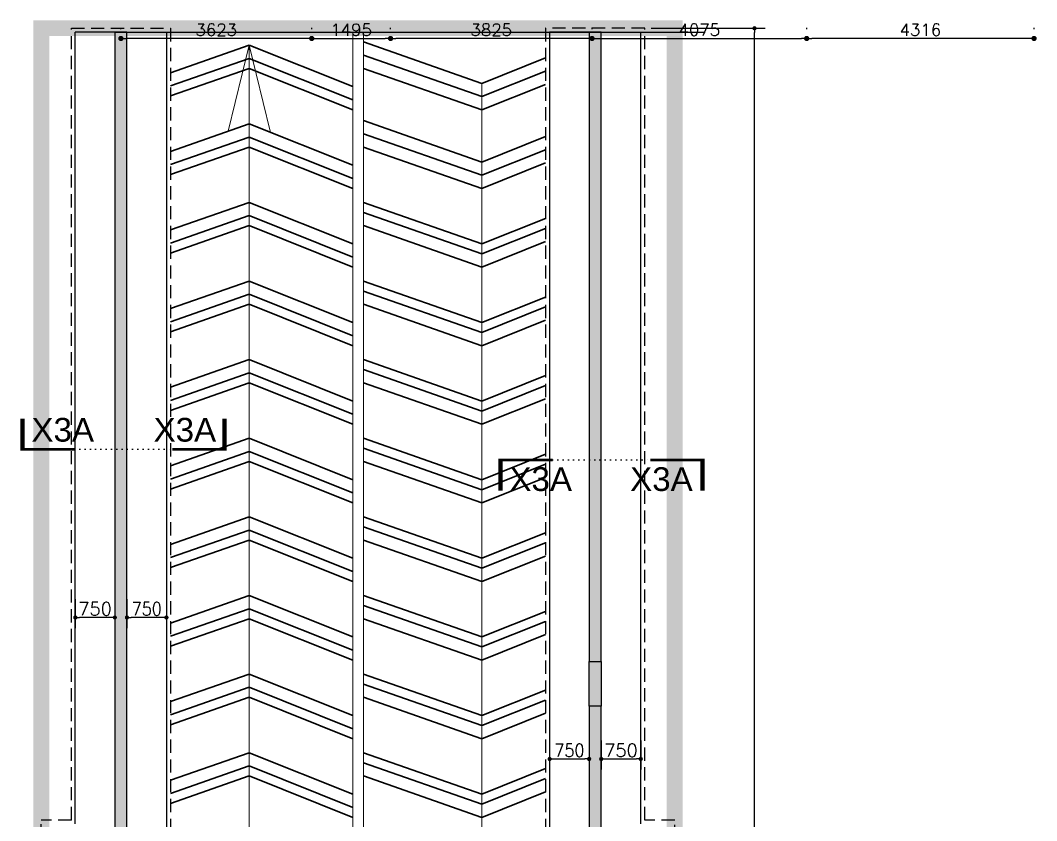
# Model space of a CAD drawing. Extents: x -200722 to 834823, y -494970 to 88783.
# Drawn here: x 417275 to 436568, y 46391 to 61579 of the extents above; entities that cross this region are included whole.
import ezdxf
from ezdxf.enums import TextEntityAlignment as Align

# ---------------------------------------------------------------- set-up
doc = ezdxf.new("R2010")
doc.units = 0
doc.header["$LTSCALE"] = 100
doc.header["$MEASUREMENT"] = 0
doc.header["$PDMODE"] = 34
doc.linetypes.add('DOT', pattern=[0.25, 0, -0.25])
doc.linetypes.add('HIDDEN', pattern=[0.375, 0.25, -0.125])
doc.layers.get('0').update_dxf_attribs({"linetype": 'CONTINUOUS'})
doc.layers.get('DEFPOINTS').update_dxf_attribs({"linetype": 'CONTINUOUS'})
for name, color, linetype, lineweight in [('1_COLUMN', 4, 'CONTINUOUS', 5), ('A-BEAM', 4, 'CONTINUOUS', 5), ('HATCH', 252, 'CONTINUOUS', 30)]:
    doc.layers.add(name, color=color, linetype=linetype, lineweight=lineweight)
for name, color, linetype in [('A_LEVEL', 3, 'CONTINUOUS'), ('BEAM', 4, 'CONTINUOUS'), ('COL_H', 235, 'CONTINUOUS'), ('DIM', 3, 'CONTINUOUS'), ('F_EXEC', 3, 'HIDDEN'), ('F_FTG1', 11, 'CONTINUOUS'), ('RCCWALL', 6, 'CONTINUOUS'), ('TEXT', 2, 'CONTINUOUS')]:
    doc.layers.add(name, color=color, linetype=linetype)
doc.styles.add('ROMANS', font='romans.shx')
doc.styles.get("Standard").update_dxf_attribs({"font": 'simplex.shx'})
doc.styles.add('TIMES-N', font='arial.ttf')
doc.dimstyles.new('01 S.K', dxfattribs={"dimtxt": 230, "dimasz": 100, "dimexe": 200, "dimexo": 100, "dimgap": 50, "dimtad": 1, "dimdec": 0, "dimzin": 0, "dimdsep": 46, "dimtxsty": 'Standard', "dimblk": 'DOT', "dimcen": 0.09, "dimclrd": 4, "dimclre": 4, "dimclrt": 4, "dimadec": 0, "dimazin": 0, "dimtfac": 1, "dimtdec": 0, "dimtofl": 0, "dimtmove": 0, "dimatfit": 3, "dimfxl": 2, "dimtolj": 1, "dimtzin": 0, "dimarcsym": 1})
doc.dimstyles.new('STANDARD$0', dxfattribs={"dimtxt": 2.5, "dimasz": 2.5, "dimexe": 2, "dimexo": 0.7, "dimgap": 0.9, "dimtad": 1, "dimdec": 0, "dimdsep": 46, "dimtxsty": 'ROMANS', "dimcen": 0.09, "dimclrd": 4, "dimclre": 4, "dimclrt": 3, "dimadec": 0, "dimazin": 0, "dimtfac": 1, "dimtdec": 0, "dimtmove": 0, "dimatfit": 3, "dimfxl": 1, "dimtolj": 1, "dimtzin": 0, "dimarcsym": 0})

# ---------------------------------------------------------------- blocks, each defined once
blk = doc.blocks.new('_DOT')
at = {"color": 0, "linetype": 'ByBlock'}
blk.add_line((-0.5, 0), (-1, 0), dxfattribs=at)
at = {"color": 0, "linetype": 'ByBlock', "const_width": 0.5}
blk.add_lwpolyline([(-0.25, 0, 1), (0.25, 0, 1)], format="xyb", close=True, dxfattribs=at)
blk = doc.blocks.new('*D2178')
at = {"layer": 'COL_H', "color": 4, "lineweight": -2, "ltscale": 0.4, "transparency": 16777216}
for p, q in [((432202, 61414), (432202, 61435)), ((436518, 61414), (436518, 61435)), ((436418, 61235), (432302, 61235))]:
    blk.add_line(p, q, dxfattribs=at)
at = {"layer": 'DEFPOINTS', "color": 0, "lineweight": -3, "ltscale": 0.4, "transparency": 16777216}
for p in [(432202, 61235, 3448), (432202, 61235), (436518, 61235, 3448)]:
    blk.add_point(p, dxfattribs=at)
at = {"layer": 'COL_H', "color": 4, "lineweight": -2, "ltscale": 0.4, "transparency": 16777216, "xscale": 100, "yscale": 100, "zscale": 100, "rotation": 180}
blk.add_blockref('_DOT', (432202, 61235), dxfattribs=at)
at = {"layer": 'COL_H', "color": 4, "lineweight": -2, "ltscale": 0.4, "transparency": 16777216, "xscale": 100, "yscale": 100, "zscale": 100}
blk.add_blockref('_DOT', (436518, 61235), dxfattribs=at)
at = {"layer": 'COL_H', "color": 4, "ltscale": 0.4, "transparency": 16777216, "insert": (434360, 61400), "char_height": 230, "attachment_point": 5}
blk.add_mtext('\\A1;4316', dxfattribs=at)
blk = doc.blocks.new('*D2179')
at = {"layer": 'COL_H', "color": 4, "lineweight": -2, "ltscale": 0.4, "transparency": 16777216}
for p, q in [((428127, 61414), (428127, 61435)), ((432202, 61414), (432202, 61435)), ((428227, 61235), (432102, 61235))]:
    blk.add_line(p, q, dxfattribs=at)
at = {"layer": 'DEFPOINTS', "color": 0, "lineweight": -3, "ltscale": 0.4, "transparency": 16777216}
for p in [(428127, 61235, 3448), (432202, 61235, 3448), (432202, 61235)]:
    blk.add_point(p, dxfattribs=at)
at = {"layer": 'COL_H', "color": 4, "lineweight": -2, "ltscale": 0.4, "transparency": 16777216, "xscale": 100, "yscale": 100, "zscale": 100, "rotation": 180}
blk.add_blockref('_DOT', (428127, 61235), dxfattribs=at)
at = {"layer": 'COL_H', "color": 4, "lineweight": -2, "ltscale": 0.4, "transparency": 16777216, "xscale": 100, "yscale": 100, "zscale": 100}
blk.add_blockref('_DOT', (432202, 61235), dxfattribs=at)
at = {"layer": 'COL_H', "color": 4, "ltscale": 0.4, "transparency": 16777216, "insert": (430164, 61400), "char_height": 230, "attachment_point": 5}
blk.add_mtext('\\A1;4075', dxfattribs=at)
blk = doc.blocks.new('*D2180')
at = {"layer": 'COL_H', "color": 4, "lineweight": -2, "ltscale": 0.4, "transparency": 16777216}
for p, q in [((424303, 61414), (424303, 61435)), ((428127, 61414), (428127, 61435)), ((428027, 61235), (424403, 61235))]:
    blk.add_line(p, q, dxfattribs=at)
at = {"layer": 'DEFPOINTS', "color": 0, "lineweight": -3, "ltscale": 0.4, "transparency": 16777216}
for p in [(424303, 61235, 3448), (424303, 61235), (428127, 61235, 3448)]:
    blk.add_point(p, dxfattribs=at)
at = {"layer": 'COL_H', "color": 4, "lineweight": -2, "ltscale": 0.4, "transparency": 16777216, "xscale": 100, "yscale": 100, "zscale": 100, "rotation": 180}
blk.add_blockref('_DOT', (424303, 61235), dxfattribs=at)
at = {"layer": 'COL_H', "color": 4, "lineweight": -2, "ltscale": 0.4, "transparency": 16777216, "xscale": 100, "yscale": 100, "zscale": 100}
blk.add_blockref('_DOT', (428127, 61235), dxfattribs=at)
at = {"layer": 'COL_H', "color": 4, "ltscale": 0.4, "transparency": 16777216, "insert": (426215, 61400), "char_height": 230, "attachment_point": 5}
blk.add_mtext('\\A1;3825', dxfattribs=at)
blk = doc.blocks.new('*D2181')
at = {"layer": 'COL_H', "color": 4, "lineweight": -2, "ltscale": 0.4, "transparency": 16777216}
for p, q in [((422807, 61414), (422807, 61435)), ((424303, 61414), (424303, 61435)), ((422907, 61235), (424203, 61235))]:
    blk.add_line(p, q, dxfattribs=at)
at = {"layer": 'DEFPOINTS', "color": 0, "lineweight": -3, "ltscale": 0.4, "transparency": 16777216}
for p in [(422807, 61235, 3448), (424303, 61235, 3448), (424303, 61235)]:
    blk.add_point(p, dxfattribs=at)
at = {"layer": 'COL_H', "color": 4, "lineweight": -2, "ltscale": 0.4, "transparency": 16777216, "xscale": 100, "yscale": 100, "zscale": 100, "rotation": 180}
blk.add_blockref('_DOT', (422807, 61235), dxfattribs=at)
at = {"layer": 'COL_H', "color": 4, "lineweight": -2, "ltscale": 0.4, "transparency": 16777216, "xscale": 100, "yscale": 100, "zscale": 100}
blk.add_blockref('_DOT', (424303, 61235), dxfattribs=at)
at = {"layer": 'COL_H', "color": 4, "ltscale": 0.4, "transparency": 16777216, "insert": (423555, 61400), "char_height": 230, "attachment_point": 5}
blk.add_mtext('\\A1;1495', dxfattribs=at)
blk = doc.blocks.new('*D2182')
at = {"layer": 'COL_H', "color": 4, "lineweight": -2, "ltscale": 0.4, "transparency": 16777216}
for p, q in [((419184, 61414), (419184, 61435)), ((422807, 61414), (422807, 61435)), ((422707, 61235), (419284, 61235))]:
    blk.add_line(p, q, dxfattribs=at)
at = {"layer": 'DEFPOINTS', "color": 0, "lineweight": -3, "ltscale": 0.4, "transparency": 16777216}
for p in [(419184, 61235, 3448), (419184, 61235), (422807, 61235, 3448)]:
    blk.add_point(p, dxfattribs=at)
at = {"layer": 'COL_H', "color": 4, "lineweight": -2, "ltscale": 0.4, "transparency": 16777216, "xscale": 100, "yscale": 100, "zscale": 100, "rotation": 180}
blk.add_blockref('_DOT', (419184, 61235), dxfattribs=at)
at = {"layer": 'COL_H', "color": 4, "lineweight": -2, "ltscale": 0.4, "transparency": 16777216, "xscale": 100, "yscale": 100, "zscale": 100}
blk.add_blockref('_DOT', (422807, 61235), dxfattribs=at)
at = {"layer": 'COL_H', "color": 4, "ltscale": 0.4, "transparency": 16777216, "insert": (420995, 61400), "char_height": 230, "attachment_point": 5}
blk.add_mtext('\\A1;3623', dxfattribs=at)
blk = doc.blocks.new('DOT')
at = {"color": 0, "linetype": 'ByBlock'}
blk.add_line((-0.5, 0), (-1, 0), dxfattribs=at)
at = {"color": 0, "linetype": 'ByBlock', "const_width": 0.5}
blk.add_lwpolyline([(-0.25, 0, 1), (0.25, 0, 1)], format="xyb", close=True, dxfattribs=at)
blk = doc.blocks.new('*D2720')
at = {"layer": 'BEAM', "color": 0, "lineweight": -2, "transparency": 16777216}
for p, q in [((418319, 50597), (418319, 50047)), ((419069, 50597), (419069, 50047)), ((418989, 50247), (418399, 50247))]:
    blk.add_line(p, q, dxfattribs=at)
at = {"layer": 'DEFPOINTS', "color": 0, "lineweight": -3, "transparency": 16777216}
for p in [(418319, 50717, 7447), (419069, 50717, 7447), (418319, 50247)]:
    blk.add_point(p, dxfattribs=at)
at = {"layer": 'BEAM', "color": 0, "lineweight": -2, "transparency": 16777216, "xscale": 80, "yscale": 80, "zscale": 80, "rotation": 180}
blk.add_blockref('DOT', (418319, 50247), dxfattribs=at)
at = {"layer": 'BEAM', "color": 0, "lineweight": -2, "transparency": 16777216, "xscale": 80, "yscale": 80, "zscale": 80}
blk.add_blockref('DOT', (419069, 50247), dxfattribs=at)
at = {"layer": 'BEAM', "color": 0, "transparency": 16777216, "insert": (418694, 50411), "char_height": 248, "attachment_point": 5}
blk.add_mtext('\\A1;750', dxfattribs=at)
blk = doc.blocks.new('*D2721')
at = {"layer": 'BEAM', "color": 0, "lineweight": -2, "transparency": 16777216}
for p, q in [((419299, 50597), (419299, 50047)), ((420049, 50597), (420049, 50047)), ((419969, 50247), (419379, 50247))]:
    blk.add_line(p, q, dxfattribs=at)
at = {"layer": 'DEFPOINTS', "color": 0, "lineweight": -3, "transparency": 16777216}
for p in [(419299, 50717, 7447), (420049, 50717, 7447), (419299, 50247)]:
    blk.add_point(p, dxfattribs=at)
at = {"layer": 'BEAM', "color": 0, "lineweight": -2, "transparency": 16777216, "xscale": 80, "yscale": 80, "zscale": 80, "rotation": 180}
blk.add_blockref('DOT', (419299, 50247), dxfattribs=at)
at = {"layer": 'BEAM', "color": 0, "lineweight": -2, "transparency": 16777216, "xscale": 80, "yscale": 80, "zscale": 80}
blk.add_blockref('DOT', (420049, 50247), dxfattribs=at)
at = {"layer": 'BEAM', "color": 0, "transparency": 16777216, "insert": (419674, 50411), "char_height": 248, "attachment_point": 5}
blk.add_mtext('\\A1;{\\W0.9;750}', dxfattribs=at)
blk = doc.blocks.new('*D2728')
at = {"layer": 'BEAM', "color": 0, "lineweight": -2, "transparency": 16777216}
for p, q in [((428302, 47913), (428302, 47362)), ((429052, 47913), (429052, 47362)), ((428382, 47562), (428972, 47562))]:
    blk.add_line(p, q, dxfattribs=at)
at = {"layer": 'DEFPOINTS', "color": 0, "lineweight": -3, "transparency": 16777216}
for p in [(428302, 48033, 7447), (429052, 48033, 7447), (429052, 47562)]:
    blk.add_point(p, dxfattribs=at)
at = {"layer": 'BEAM', "color": 0, "lineweight": -2, "transparency": 16777216, "xscale": 80, "yscale": 80, "zscale": 80, "rotation": 180}
blk.add_blockref('DOT', (428302, 47562), dxfattribs=at)
at = {"layer": 'BEAM', "color": 0, "lineweight": -2, "transparency": 16777216, "xscale": 80, "yscale": 80, "zscale": 80}
blk.add_blockref('DOT', (429052, 47562), dxfattribs=at)
at = {"layer": 'BEAM', "color": 0, "transparency": 16777216, "insert": (428677, 47726), "char_height": 248, "attachment_point": 5}
blk.add_mtext('\\A1;750', dxfattribs=at)
blk = doc.blocks.new('*D2729')
at = {"layer": 'BEAM', "color": 0, "lineweight": -2, "transparency": 16777216}
for p, q in [((427322, 47913), (427322, 47362)), ((428072, 47913), (428072, 47362)), ((427402, 47562), (427992, 47562))]:
    blk.add_line(p, q, dxfattribs=at)
at = {"layer": 'DEFPOINTS', "color": 0, "lineweight": -3, "transparency": 16777216}
for p in [(427322, 48033, 7447), (428072, 48033, 7447), (428072, 47562)]:
    blk.add_point(p, dxfattribs=at)
at = {"layer": 'BEAM', "color": 0, "lineweight": -2, "transparency": 16777216, "xscale": 80, "yscale": 80, "zscale": 80, "rotation": 180}
blk.add_blockref('DOT', (427322, 47562), dxfattribs=at)
at = {"layer": 'BEAM', "color": 0, "lineweight": -2, "transparency": 16777216, "xscale": 80, "yscale": 80, "zscale": 80}
blk.add_blockref('DOT', (428072, 47562), dxfattribs=at)
at = {"layer": 'BEAM', "color": 0, "transparency": 16777216, "insert": (427697, 47726), "char_height": 248, "attachment_point": 5}
blk.add_mtext('\\A1;{\\W0.9;750}', dxfattribs=at)
blk = doc.blocks.new('*D2915')
at = {"layer": 'BEAM', "color": 0, "lineweight": -2, "transparency": 16777216}
for p, q in [((429247, 61429), (431411, 61429)), ((431211, 24224), (431211, 61349)), ((429817, 24144), (431411, 24144))]:
    blk.add_line(p, q, dxfattribs=at)
at = {"layer": 'DEFPOINTS', "color": 0, "lineweight": -3, "transparency": 16777216}
for p in [(429127, 61429, 6628), (431211, 61429), (429697, 24144, 6628)]:
    blk.add_point(p, dxfattribs=at)
at = {"layer": 'BEAM', "color": 0, "lineweight": -2, "transparency": 16777216, "xscale": 80, "yscale": 80, "zscale": 80}
for p, rotation in [((431211, 61429), 90), ((431211, 24144), 270)]:
    blk.add_blockref('DOT', p, dxfattribs=dict(at, rotation=rotation))
at = {"layer": 'BEAM', "color": 0, "transparency": 16777216, "insert": (431047, 42787), "char_height": 248, "attachment_point": 5, "rotation": 90}
blk.add_mtext('\\A1;37285', dxfattribs=at)

msp = doc.modelspace()

# ---------------------------------------------------------------- hatches: boundary and pattern name
at = {"layer": 'HATCH', "lineweight": -3, "ltscale": 0.4, "true_color": 0x000000}
for points in [[(419068.5, 26075.8), (419298.5, 26075.8), (419298.5, 61354.3), (419068.5, 61354.3)], [(428071.5, 49414.5), (428301.5, 49414.5), (428301.5, 61354.3), (428071.5, 61354.3)], [(428071.5, 37742.1), (428301.5, 37742.1), (428301.5, 48564.5), (428071.5, 48564.5)]]:
    msp.add_hatch(color=18, dxfattribs=at).paths.add_polyline_path(points)
at = {"layer": 'HATCH', "ltscale": 0.4, "true_color": 0x000000}
msp.add_hatch(color=18, dxfattribs=at).paths.add_polyline_path([(428301.5, 48564.5), (428071.5, 48564.5), (428071.5, 49414.5), (428301.5, 49414.5)])

# ---------------------------------------------------------------- linework, layer by layer
at = {"color": 1, "lineweight": -3, "ltscale": 0.4}
msp.add_line((419068.5, 61354.3, 7446.6), (430274.9, 61354.3, 7446.6), dxfattribs=at)
at = {"color": 1, "linetype": 'DOT', "ltscale": 4}
for p, q in [((418304.2, 53439.2), (420162.9, 53439.2)), ((427377.2, 53237.4, 7446.6), (429235.9, 53237.4, 7446.6))]:
    msp.add_line(p, q, dxfattribs=at)
at = {"color": 5, "lineweight": -3, "ltscale": 0.4, "const_width": 300, "elevation": 6627.9}
msp.add_lwpolyline([(418243.5, 61429.3), (429696.5, 61429.3), (429696.5, 24144.3), (417673.5, 24144.3), (417673.5, 61429.3), (418243.5, 61429.3)], dxfattribs=at)
at = {"layer": '1_COLUMN', "color": 4, "linetype": 'ByBlock', "ltscale": 100}
for p, q in [((423588.3, 22369.1, 3998.7), (423588.3, 61354.3, 3179.9)), ((423788.3, 22369.1, 3998.7), (423788.3, 61354.3, 3179.9))]:
    msp.add_line(p, q, dxfattribs=at)
at = {"layer": 'A-BEAM', "color": 18, "linetype": 'Continuous', "ltscale": 500, "true_color": 0x000000}
for p, q in [((421619.5, 61107.5, 3998.7), (421221.8, 59476.6, 3998.7)), ((421619.5, 23438.8, 3998.7), (421619.5, 61107.5, 3998.7)), ((421619.5, 61107.5, 3998.7), (422017.1, 59476.6, 3998.7)), ((426036.7, 60381.6, 3285.1), (426036.7, 23092.3, 7367.4))]:
    msp.add_line(p, q, dxfattribs=at)
at = {"layer": 'A_LEVEL', "color": 18, "ltscale": 0.4, "true_color": 0x000000}
msp.add_line((420048.5, 61354.3, 6627.9), (427321.5, 61354.3, 7489.8), dxfattribs=at)
at = {"layer": 'DIM', "color": 1}
for points in [[(417315.1, 54022.4, 80, 80, 0), (417315.1, 53439.2, 50, 50, 0), (418304.2, 53439.2, 50, 50, 0)], [(421152, 54022.4, 80, 80, 0), (421152, 53439.2, 50, 50, 0), (420162.9, 53439.2, 50, 50, 0)]]:
    msp.add_lwpolyline(points, format="xyseb", dxfattribs=at)
at = {"layer": 'DIM', "color": 1, "elevation": 7446.6}
for points in [[(426388.1, 52654.3, 80, 80, 0), (426388.1, 53237.4, 50, 50, 0), (427377.2, 53237.4, 50, 50, 0)], [(430225, 52654.3, 80, 80, 0), (430225, 53237.4, 50, 50, 0), (429235.9, 53237.4, 50, 50, 0)]]:
    msp.add_lwpolyline(points, format="xyseb", dxfattribs=at)
at = {"layer": 'F_EXEC', "color": 18, "ltscale": 10, "true_color": 0x000000}
for p, q in [((418243.5, 61429.3, 6627.9), (420123.5, 61429.3, 6627.9)), ((418243.5, 46404, 7446.6), (418243.5, 61429.3, 6627.9)), ((420123.5, 61429.3, 6627.9), (420123.5, 19447.9, 7446.6)), ((429126.5, 61429.3, 6627.9), (427246.5, 61429.3, 6627.9)), ((427246.5, 61429.3, 6627.9), (427246.5, 25664.4, 7446.6)), ((429126.5, 46404, 7446.6), (429126.5, 61429.3, 6627.9)), ((417673.5, 19447.9, 7446.6), (417673.5, 46404, 7446.6)), ((418243.5, 46404, 7446.6), (417673.5, 46404, 7446.6)), ((429696.5, 46404, 7446.6), (429126.5, 46404, 7446.6)), ((429696.5, 25814.4, 7446.6), (429696.5, 46404, 7446.6))]:
    msp.add_line(p, q, dxfattribs=at)
at = {"layer": 'F_FTG1', "color": 18, "ltscale": 0.4, "true_color": 0x000000}
for p, q in [((418318.5, 46329, 7446.6), (418318.5, 61354.3, 6627.9)), ((419068.5, 61354.3, 6627.9), (418318.5, 61354.3, 6627.9)), ((419298.5, 61354.3, 6627.9), (420048.5, 61354.3, 6627.9)), ((420048.5, 61354.3, 6627.9), (420048.5, 19522.9, 7446.6)), ((428071.5, 61354.3, 3179.9), (427321.5, 61354.3, 7489.8)), ((427321.5, 61354.3, 6627.9), (427321.5, 25739.4, 7446.6)), ((428301.5, 61354.3, 6627.9), (429051.5, 61354.3, 6627.9)), ((429051.5, 46329, 7446.6), (429051.5, 61354.3, 6627.9))]:
    msp.add_line(p, q, dxfattribs=at)
at = {"layer": 'HATCH', "color": 252, "linetype": 'HIDDEN', "ltscale": 500}
for points, elevation in [([(423788.3, 61168.3), (426036.7, 60381.6), (427246.5, 60865.1)], 3808), ([(420123.5, 60584.1), (421619.5, 61107.5), (423588.3, 60320.6)], 3998.7), ([(420123.5, 60333.6), (421619.5, 60857), (423588.3, 60070.1)], 3998.7), ([(423788.3, 60917.8), (426036.7, 60131.1), (427246.5, 60614.6)], 3835.4), ([(420123.5, 60143.9), (421619.5, 60667.3), (423588.3, 59880.4)], 3998.7), ([(423788.3, 60667.3), (426036.7, 59880.6), (427246.5, 60364.1)], 3835.4), ([(420123.5, 59092.3), (421619.5, 59615.7), (423588.3, 58828.8)], 3998.7), ([(423788.3, 59676.5), (426036.7, 58889.8), (427246.5, 59373.3)], 3971.3), ([(423788.3, 59426), (426036.7, 58639.3), (427246.5, 59122.8)], 3998.7), ([(420123.5, 58841.8), (421619.5, 59365.2), (423588.3, 58578.3)], 3998.7), ([(420123.5, 58652.1), (421619.5, 59175.5), (423588.3, 58388.6)], 3998.7), ([(423788.3, 59175.5), (426036.7, 58388.8), (427246.5, 58872.3)], 3998.7), ([(420123.5, 57600.5), (421619.5, 58123.9), (423588.3, 57337)], 3998.7), ([(423788.3, 58123.9), (426036.7, 57337.2), (427246.5, 57820.7)], 3998.7), ([(423788.3, 57934.2), (426036.7, 57147.5), (427246.5, 57631)], 3998.7), ([(420123.5, 57350), (421619.5, 57873.4), (423588.3, 57086.5)], 3998.7), ([(420123.5, 57160.3), (421619.5, 57683.7), (423588.3, 56896.8)], 3998.7), ([(423788.3, 57683.7), (426036.7, 56897), (427246.5, 57380.5)], 3998.7), ([(420123.5, 56108.7), (421619.5, 56632.2), (423588.3, 55845.3)], 3998.7), ([(423788.3, 56632.2), (426036.7, 55845.4), (427246.5, 56329)], 3998.7), ([(420123.5, 55858.2), (421619.5, 56381.7), (423588.3, 55594.8)], 3998.7), ([(423788.3, 56442.4), (426036.7, 55655.7), (427246.5, 56139.3)], 3998.7), ([(420123.5, 55668.5), (421619.5, 56192), (423588.3, 55405.1)], 3998.7), ([(423788.3, 56192), (426036.7, 55405.2), (427246.5, 55888.8)], 3998.7), ([(420123.5, 54617), (421619.5, 55140.4), (423588.3, 54353.5)], 3998.7), ([(423788.3, 55140.4), (426036.7, 54353.6), (427246.5, 54837.2)], 3998.7), ([(420123.5, 54366.5), (421619.5, 54889.9), (423588.3, 54103)], 3998.7), ([(423788.3, 54950.7), (426036.7, 54163.9), (427246.5, 54647.5)], 3998.7), ([(420123.5, 54176.8), (421619.5, 54700.2), (423588.3, 53913.3)], 3998.7), ([(423788.3, 54700.2), (426036.7, 53913.4), (427246.5, 54397)], 3998.7), ([(420123.5, 53125.2), (421619.5, 53648.6), (423588.3, 52861.7)], 3998.7), ([(423788.3, 53648.6), (426036.7, 52861.9), (427246.5, 53345.4)], 3998.7), ([(423788.3, 53458.9), (426036.7, 52672.2), (427246.5, 53155.7)], 3998.7), ([(420123.5, 52874.7), (421619.5, 53398.1), (423588.3, 52611.2)], 3998.7), ([(420123.5, 52685), (421619.5, 53208.4), (423588.3, 52421.5)], 3998.7), ([(423788.3, 53208.4), (426036.7, 52421.7), (427246.5, 52905.2)], 3998.7), ([(420123.5, 51633.4), (421619.5, 52156.8), (423588.3, 51369.9)], 3998.7), ([(423788.3, 52156.8), (426036.7, 51370.1), (427246.5, 51853.6)], 3998.7), ([(420123.5, 51382.9), (421619.5, 51906.3), (423588.3, 51119.4)], 3998.7), ([(423788.3, 51967.1), (426036.7, 51180.4), (427246.5, 51663.9)], 3998.7), ([(420123.5, 51193.2), (421619.5, 51716.6), (423588.3, 50929.7)], 3998.7), ([(423788.3, 51716.6), (426036.7, 50929.9), (427246.5, 51413.4)], 3998.7), ([(420123.5, 50141.6), (421619.5, 50665), (423588.3, 49878.1)], 3998.7), ([(423788.3, 50665), (426036.7, 49878.3), (427246.5, 50361.8)], 3998.7), ([(420123.5, 49891.1), (421619.5, 50414.5), (423588.3, 49627.6)], 3998.7), ([(423788.3, 50475.3), (426036.7, 49688.6), (427246.5, 50172.1)], 3998.7), ([(420123.5, 49701.4), (421619.5, 50224.8), (423588.3, 49437.9)], 3998.7), ([(423788.3, 50224.8), (426036.7, 49438.1), (427246.5, 49921.6)], 3998.7), ([(420123.5, 48649.8), (421619.5, 49173.2), (423588.3, 48386.3)], 3998.7), ([(423788.3, 49173.2), (426036.7, 48386.5), (427246.5, 48870)], 3998.7), ([(420123.5, 48399.3), (421619.5, 48922.7), (423588.3, 48135.8)], 3998.7), ([(423788.3, 48983.5), (426036.7, 48196.8), (427246.5, 48680.3)], 3998.7), ([(420123.5, 48209.6), (421619.5, 48733), (423588.3, 47946.1)], 3998.7), ([(423788.3, 48733), (426036.7, 47946.3), (427246.5, 48429.8)], 3998.7), ([(420123.5, 47158), (421619.5, 47681.5), (423588.3, 46894.6)], 3998.7), ([(423788.3, 47681.5), (426036.7, 46894.7), (427246.5, 47378.3)], 3998.7), ([(423788.3, 47491.7), (426036.7, 46705), (427246.5, 47188.6)], 3998.7), ([(420123.5, 46907.5), (421619.5, 47431), (423588.3, 46644.1)], 3998.7), ([(420123.5, 46717.8), (421619.5, 47241.3), (423588.3, 46454.3)], 3998.7), ([(423788.3, 47241.3), (426036.7, 46454.5), (427246.5, 46938.1)], 3998.7)]:
    msp.add_lwpolyline(points, dxfattribs=dict(at, elevation=elevation))
at = {"layer": 'RCCWALL', "color": 42, "ltscale": 0.4}
for points, elevation in [([(419068.5, 26075.8), (419298.5, 26075.8), (419298.5, 61354.3), (419068.5, 61354.3)], 7446.6), ([(428071.5, 49414.5), (428301.5, 49414.5), (428301.5, 61354.3), (428071.5, 61354.3)], 3998.7), ([(428071.5, 37742.1), (428301.5, 37742.1), (428301.5, 48564.5), (428071.5, 48564.5)], 3998.7)]:
    msp.add_lwpolyline(points, close=True, dxfattribs=dict(at, elevation=elevation))
at = {"layer": 'RCCWALL', "color": 42, "ltscale": 0.4, "elevation": 3998.7}
msp.add_lwpolyline([(428301.5, 48564.5), (428071.5, 48564.5), (428071.5, 49414.5), (428301.5, 49414.5), (428301.5, 48564.5)], dxfattribs=at)

# ---------------------------------------------------------------- texts
at = {"layer": 'TEXT', "color": 18, "true_color": 0x000000, "style": 'TIMES-N'}
for p in [(417485.8, 53809.8), (419804.1, 53809.8), (426558.8, 52873.1, 7446.6), (428850.1, 52873.1, 7446.6)]:
    msp.add_text('X3A', height=450, dxfattribs=at).set_placement(p, align=Align.MIDDLE_LEFT)

# ---------------------------------------------------------------- dimensions: what is measured, and where the dimension line sits
at = {"layer": 'BEAM', "color": 18, "true_color": 0x000000}
for base, p1, p2, angle, picture, middle in [((431210.9, 61429.3), (429696.5, 24144.3, 6627.9), (429126.5, 61429.3, 6627.9), 90, '*D2915', (431046.9, 42786.8)), ((429051.5, 47562.3, 3998.7), (428301.5, 48033.1, 11445.3), (429051.5, 48033.1, 11445.3), 180, '*D2728', (428676.5, 47726.3, 3998.7))]:
    dim = msp.add_linear_dim(base=base, p1=p1, p2=p2, angle=angle, dimstyle='STANDARD$0', override={"dimscale": 8, "dimtxt": 31, "dimasz": 10, "dimexe": 25, "dimexo": 15, "dimgap": 5, "dimzin": 3, "dimtxsty": 'Standard', "dimblk": 'DOT', "dimcen": 3, "dimdle": 1, "dimclrd": 0, "dimclre": 0, "dimclrt": 0, "dimtmove": 2, "dimldrblk": 'DOT', "dimtzin": 3}, dxfattribs=at)
    dim.commit()
    dim.dimension.update_dxf_attribs({"geometry": picture, "text_midpoint": middle})
dim = msp.add_linear_dim(base=(418318.5, 50246.5, 7446.6), p1=(419068.5, 50717.3, 14893.2), p2=(418318.5, 50717.3, 14893.2), dimstyle='STANDARD$0', override={"dimscale": 8, "dimtxt": 31, "dimasz": 10, "dimexe": 25, "dimexo": 15, "dimgap": 5, "dimzin": 3, "dimtxsty": 'Standard', "dimblk": 'DOT', "dimcen": 3, "dimdle": 1, "dimclrd": 0, "dimclre": 0, "dimclrt": 0, "dimtmove": 2, "dimldrblk": 'DOT', "dimtzin": 3}, dxfattribs=at)
dim.commit()
dim.dimension.update_dxf_attribs({"geometry": '*D2720', "text_midpoint": (418693.5, 50410.5, 7446.6)})
dim = msp.add_linear_dim(base=(419298.5, 50246.5, 7446.6), p1=(420048.5, 50717.3, 14893.2), p2=(419298.5, 50717.3, 14893.2), text='{\\W0.9;<>}', dimstyle='STANDARD$0', override={"dimscale": 8, "dimtxt": 31, "dimasz": 10, "dimexe": 25, "dimexo": 15, "dimgap": 5, "dimzin": 3, "dimtxsty": 'Standard', "dimblk": 'DOT', "dimcen": 3, "dimdle": 1, "dimclrd": 0, "dimclre": 0, "dimclrt": 0, "dimtmove": 2, "dimldrblk": 'DOT', "dimtzin": 3}, dxfattribs=at)
dim.commit()
dim.dimension.update_dxf_attribs({"geometry": '*D2721', "text_midpoint": (419673.5, 50410.5, 7446.6)})
dim = msp.add_linear_dim(base=(428071.5, 47562.3), p1=(427321.5, 48033.1, 7446.6), p2=(428071.5, 48033.1, 7446.6), angle=180, text='{\\W0.9;<>}', dimstyle='STANDARD$0', override={"dimscale": 8, "dimtxt": 31, "dimasz": 10, "dimexe": 25, "dimexo": 15, "dimgap": 5, "dimzin": 3, "dimtxsty": 'Standard', "dimblk": 'DOT', "dimcen": 3, "dimdle": 1, "dimclrd": 0, "dimclre": 0, "dimclrt": 0, "dimtmove": 2, "dimldrblk": 'DOT', "dimtzin": 3}, dxfattribs=at)
dim.commit()
dim.dimension.update_dxf_attribs({"geometry": '*D2729', "text_midpoint": (427696.5, 47726.3)})
at = {"layer": 'COL_H', "color": 18, "ltscale": 0.4, "true_color": 0x000000}
for base, p1, p2, picture, middle in [((419183.5, 61235.3, 3998.7), (422806.5, 61235.3, 7446.6), (419183.5, 61235.3, 7446.6), '*D2182', (420995, 61400.3, 3998.7)), ((432201.5, 61235.3, 3998.7), (436517.5, 61235.3, 7446.6), (432201.5, 61235.3, 7446.6), '*D2178', (434359.5, 61400.3, 3998.7))]:
    dim = msp.add_linear_dim(base=base, p1=p1, p2=p2, dimstyle='01 S.K', override={"dimfxl": 175, "dimfxlon": 1}, dxfattribs=at)
    dim.commit()
    dim.dimension.update_dxf_attribs({"geometry": picture, "text_midpoint": middle})
dim = msp.add_linear_dim(base=(424302.5, 61235.3, 3998.7), p1=(422806.5, 61235.3, 7446.6), p2=(424302.5, 61235.3, 7446.6), angle=180, text='1495', dimstyle='01 S.K', override={"dimfxl": 175, "dimfxlon": 1}, dxfattribs=at)
dim.commit()
dim.dimension.update_dxf_attribs({"geometry": '*D2181', "text_midpoint": (423554.5, 61400.3, 3998.7)})
dim = msp.add_linear_dim(base=(424302.5, 61235.3, 3998.7), p1=(428126.5, 61235.3, 7446.6), p2=(424302.5, 61235.3, 7446.6), text='3825', dimstyle='01 S.K', override={"dimfxl": 175, "dimfxlon": 1}, dxfattribs=at)
dim.commit()
dim.dimension.update_dxf_attribs({"geometry": '*D2180', "text_midpoint": (426214.5, 61400.3, 3998.7)})
dim = msp.add_linear_dim(base=(432201.5, 61235.3, 3998.7), p1=(428126.5, 61235.3, 7446.6), p2=(432201.5, 61235.3, 7446.6), angle=180, dimstyle='01 S.K', override={"dimfxl": 175, "dimfxlon": 1}, dxfattribs=at)
dim.commit()
dim.dimension.update_dxf_attribs({"geometry": '*D2179', "text_midpoint": (430164, 61400.3, 3998.7)})

doc.saveas('drawing.dxf')
